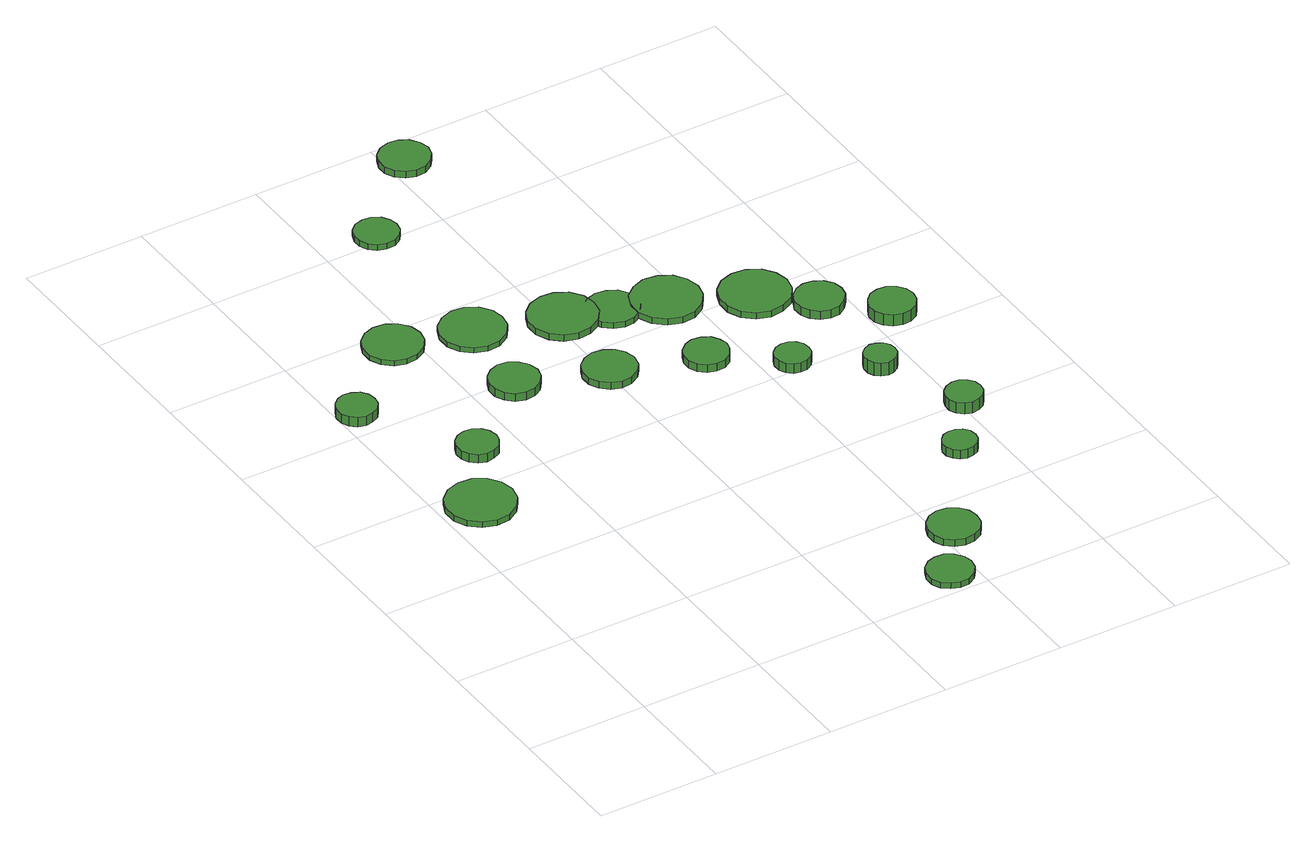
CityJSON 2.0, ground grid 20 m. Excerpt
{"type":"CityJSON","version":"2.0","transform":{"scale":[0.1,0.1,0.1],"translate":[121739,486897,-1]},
"CityObjects":{
"tree1":{"type":"SolitaryVegetationObject","attributes":{"function":"something"},"geometry":[{"type":"MultiSurface","lod":"1","boundaries":[[[0,1,2,3,4,5,6,7,8,9,10,11,12,13,14]],[[15,16,17,18,19,20,21,22,23,24,25,26,27,28,29]],[[0,29,28,1]],[[1,28,27,2]],[[2,27,26,3]],[[3,26,25,4]],[[4,25,24,5]],[[5,24,23,6]],[[6,23,22,7]],[[7,22,21,8]],[[8,21,20,9]],[[9,20,19,10]],[[10,19,18,11]],[[11,18,17,12]],[[12,17,16,13]],[[13,16,15,14]],[[14,15,29,0]]]}]},
"tree2":{"type":"SolitaryVegetationObject","attributes":{"function":"something"},"geometry":[{"type":"MultiSurface","lod":"1","boundaries":[[[30,31,32,33,34,35,36,37,38,39,40,41,42,43,44]],[[45,46,47,48,49,50,51,52,53,54,55,56,57,58,59]],[[30,59,58,31]],[[31,58,57,32]],[[32,57,56,33]],[[33,56,55,34]],[[34,55,54,35]],[[35,54,53,36]],[[36,53,52,37]],[[37,52,51,38]],[[38,51,50,39]],[[39,50,49,40]],[[40,49,48,41]],[[41,48,47,42]],[[42,47,46,43]],[[43,46,45,44]],[[44,45,59,30]]]}]},
"tree3":{"type":"SolitaryVegetationObject","attributes":{"function":"something"},"geometry":[{"type":"MultiSurface","lod":"1","boundaries":[[[60,61,62,63,64,65,66,67,68,69,70,71,72,73,74]],[[75,76,77,78,79,80,81,82,83,84,85,86,87,88,89]],[[60,89,88,61]],[[61,88,87,62]],[[62,87,86,63]],[[63,86,85,64]],[[64,85,84,65]],[[65,84,83,66]],[[66,83,82,67]],[[67,82,81,68]],[[68,81,80,69]],[[69,80,79,70]],[[70,79,78,71]],[[71,78,77,72]],[[72,77,76,73]],[[73,76,75,74]],[[74,75,89,60]]]}]},
"tree4":{"type":"SolitaryVegetationObject","attributes":{"function":"something"},"geometry":[{"type":"MultiSurface","lod":"1","boundaries":[[[90,91,92,93,94,95,96,97,98,99,100,101,102,103,104]],[[105,106,107,108,109,110,111,112,113,114,115,116,117,118,119]],[[90,119,118,91]],[[91,118,117,92]],[[92,117,116,93]],[[93,116,115,94]],[[94,115,114,95]],[[95,114,113,96]],[[96,113,112,97]],[[97,112,111,98]],[[98,111,110,99]],[[99,110,109,100]],[[100,109,108,101]],[[101,108,107,102]],[[102,107,106,103]],[[103,106,105,104]],[[104,105,119,90]]]}]},
"tree5":{"type":"SolitaryVegetationObject","attributes":{"function":"something"},"geometry":[{"type":"MultiSurface","lod":"1","boundaries":[[[120,121,122,123,124,125,126,127,128,129,130,131,132,133,134]],[[135,136,137,138,139,140,141,142,143,144,145,146,147,148,149]],[[120,149,148,121]],[[121,148,147,122]],[[122,147,146,123]],[[123,146,145,124]],[[124,145,144,125]],[[125,144,143,126]],[[126,143,142,127]],[[127,142,141,128]],[[128,141,140,129]],[[129,140,139,130]],[[130,139,138,131]],[[131,138,137,132]],[[132,137,136,133]],[[133,136,135,134]],[[134,135,149,120]]]}]},
"tree6":{"type":"SolitaryVegetationObject","attributes":{"function":"something"}},
"tree7":{"type":"SolitaryVegetationObject","attributes":{"function":"something"},"geometry":[{"type":"MultiSurface","lod":"1","boundaries":[[[150,151,152,153,154,155,156,157,158,159,160,161,162,163,164]],[[165,166,167,168,169,170,171,172,173,174,175,176,177,178,179]],[[150,179,178,151]],[[151,178,177,152]],[[152,177,176,153]],[[153,176,175,154]],[[154,175,174,155]],[[155,174,173,156]],[[156,173,172,157]],[[157,172,171,158]],[[158,171,170,159]],[[159,170,169,160]],[[160,169,168,161]],[[161,168,167,162]],[[162,167,166,163]],[[163,166,165,164]],[[164,165,179,150]]]}]},
"tree8":{"type":"SolitaryVegetationObject","attributes":{"function":"something"},"geometry":[{"type":"MultiSurface","lod":"1","boundaries":[[[180,181,182,183,184,185,186,187,188,189,190,191,192,193,194]],[[195,196,197,198,199,200,201,202,203,204,205,206,207,208,209]],[[180,209,208,181]],[[181,208,207,182]],[[182,207,206,183]],[[183,206,205,184]],[[184,205,204,185]],[[185,204,203,186]],[[186,203,202,187]],[[187,202,201,188]],[[188,201,200,189]],[[189,200,199,190]],[[190,199,198,191]],[[191,198,197,192]],[[192,197,196,193]],[[193,196,195,194]],[[194,195,209,180]]]}]},
"tree9":{"type":"SolitaryVegetationObject","attributes":{"function":"something"},"geometry":[{"type":"MultiSurface","lod":"1","boundaries":[[[210,211,212,213,214,215,216,217,218,219,220,221,222,223,224]],[[225,226,227,228,229,230,231,232,233,234,235,236,237,238,239]],[[210,239,238,211]],[[211,238,237,212]],[[212,237,236,213]],[[213,236,235,214]],[[214,235,234,215]],[[215,234,233,216]],[[216,233,232,217]],[[217,232,231,218]],[[218,231,230,219]],[[219,230,229,220]],[[220,229,228,221]],[[221,228,227,222]],[[222,227,226,223]],[[223,226,225,224]],[[224,225,239,210]]]}]},
"tree10":{"type":"SolitaryVegetationObject","attributes":{"function":"something"}},
"tree11":{"type":"SolitaryVegetationObject","attributes":{"function":"something"},"geometry":[{"type":"MultiSurface","lod":"1","boundaries":[[[240,241,242,243,244,245,246,247,248,249,250,251,252,253,254]],[[255,256,257,258,259,260,261,262,263,264,265,266,267,268,269]],[[240,269,268,241]],[[241,268,267,242]],[[242,267,266,243]],[[243,266,265,244]],[[244,265,264,245]],[[245,264,263,246]],[[246,263,262,247]],[[247,262,261,248]],[[248,261,260,249]],[[249,260,259,250]],[[250,259,258,251]],[[251,258,257,252]],[[252,257,256,253]],[[253,256,255,254]],[[254,255,269,240]]]}]},
"tree12":{"type":"SolitaryVegetationObject","attributes":{"function":"something"},"geometry":[{"type":"MultiSurface","lod":"1","boundaries":[[[270,271,272,273,274,275,276,277,278,279,280,281,282,283,284]],[[285,286,287,288,289,290,291,292,293,294,295,296,297,298,299]],[[270,299,298,271]],[[271,298,297,272]],[[272,297,296,273]],[[273,296,295,274]],[[274,295,294,275]],[[275,294,293,276]],[[276,293,292,277]],[[277,292,291,278]],[[278,291,290,279]],[[279,290,289,280]],[[280,289,288,281]],[[281,288,287,282]],[[282,287,286,283]],[[283,286,285,284]],[[284,285,299,270]]]}]},
"tree13":{"type":"SolitaryVegetationObject","attributes":{"function":"something"},"geometry":[{"type":"MultiSurface","lod":"1","boundaries":[[[300,301,302,303,304,305,306,307,308,309,310,311,312,313,314]],[[315,316,317,318,319,320,321,322,323,324,325,326,327,328,329]],[[300,329,328,301]],[[301,328,327,302]],[[302,327,326,303]],[[303,326,325,304]],[[304,325,324,305]],[[305,324,323,306]],[[306,323,322,307]],[[307,322,321,308]],[[308,321,320,309]],[[309,320,319,310]],[[310,319,318,311]],[[311,318,317,312]],[[312,317,316,313]],[[313,316,315,314]],[[314,315,329,300]]]}]},
"tree14":{"type":"SolitaryVegetationObject","attributes":{"function":"something"}},
"tree15":{"type":"SolitaryVegetationObject","attributes":{"function":"something"},"geometry":[{"type":"MultiSurface","lod":"1","boundaries":[[[330,331,332,333,334,335,336,337,338,339,340,341,342,343,344]],[[345,346,347,348,349,350,351,352,353,354,355,356,357,358,359]],[[330,359,358,331]],[[331,358,357,332]],[[332,357,356,333]],[[333,356,355,334]],[[334,355,354,335]],[[335,354,353,336]],[[336,353,352,337]],[[337,352,351,338]],[[338,351,350,339]],[[339,350,349,340]],[[340,349,348,341]],[[341,348,347,342]],[[342,347,346,343]],[[343,346,345,344]],[[344,345,359,330]]]}]},
"tree16":{"type":"SolitaryVegetationObject","attributes":{"function":"something"},"geometry":[{"type":"MultiSurface","lod":"1","boundaries":[[[360,361,362,363,364,365,366,367,368,369,370,371,372,373,374]],[[375,376,377,378,379,380,381,382,383,384,385,386,387,388,389]],[[360,389,388,361]],[[361,388,387,362]],[[362,387,386,363]],[[363,386,385,364]],[[364,385,384,365]],[[365,384,383,366]],[[366,383,382,367]],[[367,382,381,368]],[[368,381,380,369]],[[369,380,379,370]],[[370,379,378,371]],[[371,378,377,372]],[[372,377,376,373]],[[373,376,375,374]],[[374,375,389,360]]]}]},
"tree17":{"type":"SolitaryVegetationObject","attributes":{"function":"something"}},
"tree18":{"type":"SolitaryVegetationObject","attributes":{"function":"something"}},
"tree19":{"type":"SolitaryVegetationObject","attributes":{"function":"something"},"geometry":[{"type":"MultiSurface","lod":"1","boundaries":[[[390,391,392,393,394,395,396,397,398,399,400,401,402,403,404]],[[405,406,407,408,409,410,411,412,413,414,415,416,417,418,419]],[[390,419,418,391]],[[391,418,417,392]],[[392,417,416,393]],[[393,416,415,394]],[[394,415,414,395]],[[395,414,413,396]],[[396,413,412,397]],[[397,412,411,398]],[[398,411,410,399]],[[399,410,409,400]],[[400,409,408,401]],[[401,408,407,402]],[[402,407,406,403]],[[403,406,405,404]],[[404,405,419,390]]]}]},
"tree20":{"type":"SolitaryVegetationObject","attributes":{"function":"something"},"geometry":[{"type":"MultiSurface","lod":"1","boundaries":[[[420,421,422,423,424,425,426,427,428,429,430,431,432,433,434]],[[435,436,437,438,439,440,441,442,443,444,445,446,447,448,449]],[[420,449,448,421]],[[421,448,447,422]],[[422,447,446,423]],[[423,446,445,424]],[[424,445,444,425]],[[425,444,443,426]],[[426,443,442,427]],[[427,442,441,428]],[[428,441,440,429]],[[429,440,439,430]],[[430,439,438,431]],[[431,438,437,432]],[[432,437,436,433]],[[433,436,435,434]],[[434,435,449,420]]]}]},
"tree21":{"type":"SolitaryVegetationObject","attributes":{"function":"something"},"geometry":[{"type":"MultiSurface","lod":"1","boundaries":[[[450,451,452,453,454,455,456,457,458,459,460,461,462,463,464]],[[465,466,467,468,469,470,471,472,473,474,475,476,477,478,479]],[[450,479,478,451]],[[451,478,477,452]],[[452,477,476,453]],[[453,476,475,454]],[[454,475,474,455]],[[455,474,473,456]],[[456,473,472,457]],[[457,472,471,458]],[[458,471,470,459]],[[459,470,469,460]],[[460,469,468,461]],[[461,468,467,462]],[[462,467,466,463]],[[463,466,465,464]],[[464,465,479,450]]]}]},
"tree22":{"type":"SolitaryVegetationObject","attributes":{"function":"something"},"geometry":[{"type":"MultiSurface","lod":"1","boundaries":[[[480,481,482,483,484,485,486,487,488,489,490,491,492,493,494]],[[495,496,497,498,499,500,501,502,503,504,505,506,507,508,509]],[[480,509,508,481]],[[481,508,507,482]],[[482,507,506,483]],[[483,506,505,484]],[[484,505,504,485]],[[485,504,503,486]],[[486,503,502,487]],[[487,502,501,488]],[[488,501,500,489]],[[489,500,499,490]],[[490,499,498,491]],[[491,498,497,492]],[[492,497,496,493]],[[493,496,495,494]],[[494,495,509,480]]]}]},
"tree23":{"type":"SolitaryVegetationObject","attributes":{"function":"something"},"geometry":[{"type":"MultiSurface","lod":"1","boundaries":[[[510,511,512,513,514,515,516,517,518,519,520,521,522,523,524]],[[525,526,527,528,529,530,531,532,533,534,535,536,537,538,539]],[[510,539,538,511]],[[511,538,537,512]],[[512,537,536,513]],[[513,536,535,514]],[[514,535,534,515]],[[515,534,533,516]],[[516,533,532,517]],[[517,532,531,518]],[[518,531,530,519]],[[519,530,529,520]],[[520,529,528,521]],[[521,528,527,522]],[[522,527,526,523]],[[523,526,525,524]],[[524,525,539,510]]]}]},
"tree24":{"type":"SolitaryVegetationObject","attributes":{"function":"something"},"geometry":[{"type":"MultiSurface","lod":"1","boundaries":[[[540,541,542,543,544,545,546,547,548,549,550,551,552,553,554]],[[555,556,557,558,559,560,561,562,563,564,565,566,567,568,569]],[[540,569,568,541]],[[541,568,567,542]],[[542,567,566,543]],[[543,566,565,544]],[[544,565,564,545]],[[545,564,563,546]],[[546,563,562,547]],[[547,562,561,548]],[[548,561,560,549]],[[549,560,559,550]],[[550,559,558,551]],[[551,558,557,552]],[[552,557,556,553]],[[553,556,555,554]],[[554,555,569,540]]]}]},
"tree25":{"type":"SolitaryVegetationObject","attributes":{"function":"something"},"geometry":[{"type":"MultiSurface","lod":"1","boundaries":[[[570,571,572,573,574,575,576,577,578,579,580,581,582,583,584]],[[585,586,587,588,589,590,591,592,593,594,595,596,597,598,599]],[[570,599,598,571]],[[571,598,597,572]],[[572,597,596,573]],[[573,596,595,574]],[[574,595,594,575]],[[575,594,593,576]],[[576,593,592,577]],[[577,592,591,578]],[[578,591,590,579]],[[579,590,589,580]],[[580,589,588,581]],[[581,588,587,582]],[[582,587,586,583]],[[583,586,585,584]],[[584,585,599,570]]]}]},
"tree26":{"type":"SolitaryVegetationObject","attributes":{"function":"something"},"geometry":[{"type":"MultiSurface","lod":"1","boundaries":[[[600,601,602,603,604,605,606,607,608,609,610,611,612,613,614]],[[615,616,617,618,619,620,621,622,623,624,625,626,627,628,629]],[[600,629,628,601]],[[601,628,627,602]],[[602,627,626,603]],[[603,626,625,604]],[[604,625,624,605]],[[605,624,623,606]],[[606,623,622,607]],[[607,622,621,608]],[[608,621,620,609]],[[609,620,619,610]],[[610,619,618,611]],[[611,618,617,612]],[[612,617,616,613]],[[613,616,615,614]],[[614,615,629,600]]]}]},
"tree27":{"type":"SolitaryVegetationObject","attributes":{"function":"something"},"geometry":[{"type":"MultiSurface","lod":"1","boundaries":[[[630,631,632,633,634,635,636,637,638,639,640,641,642,643,644]],[[645,646,647,648,649,650,651,652,653,654,655,656,657,658,659]],[[630,659,658,631]],[[631,658,657,632]],[[632,657,656,633]],[[633,656,655,634]],[[634,655,654,635]],[[635,654,653,636]],[[636,653,652,637]],[[637,652,651,638]],[[638,651,650,639]],[[639,650,649,640]],[[640,649,648,641]],[[641,648,647,642]],[[642,647,646,643]],[[643,646,645,644]],[[644,645,659,630]]]}]},
"tree28":{"type":"SolitaryVegetationObject","attributes":{"function":"something"}},
"tree29":{"type":"SolitaryVegetationObject","attributes":{"function":"something"}},
"tree30":{"type":"SolitaryVegetationObject","attributes":{"function":"something"}},
"tree31":{"type":"SolitaryVegetationObject","attributes":{"function":"something"}},
"tree32":{"type":"SolitaryVegetationObject","attributes":{"function":"something"}},
"tree33":{"type":"SolitaryVegetationObject","attributes":{"function":"something"}},
"tree34":{"type":"SolitaryVegetationObject","attributes":{"function":"something"}},
"tree35":{"type":"SolitaryVegetationObject","attributes":{"function":"something"}},
"tree36":{"type":"SolitaryVegetationObject","attributes":{"function":"something"}},
"tree37":{"type":"SolitaryVegetationObject","attributes":{"function":"something"}},
"tree38":{"type":"SolitaryVegetationObject","attributes":{"function":"something"}},
"tree39":{"type":"SolitaryVegetationObject","attributes":{"function":"something"}}
},
"vertices":[
[119,556,16],[114,579,16],[101,597,16],[81,609,16],[58,611,16],[36,604,16],[19,589,16],[9,568,16],[9,544,16],[19,523,16],[36,508,16],[58,501,16],[81,503,16],[101,515,16],[114,533,16],[114,533,6],[101,515,6],[81,503,6],[58,501,6],[36,508,6],[19,523,6],[9,544,6],[9,568,6],[19,589,6],[36,604,6],[58,611,6],[81,609,6],[101,597,6],[114,579,6],[119,556,6],
[63,850,22],[61,863,22],[53,874,22],[41,880,22],[28,882,22],[16,878,22],[6,869,22],[0,857,22],[0,843,22],[6,831,22],[16,822,22],[28,818,22],[41,820,22],[53,826,22],[61,837,22],[61,837,5],[53,826,5],[41,820,5],[28,818,5],[16,822,5],[6,831,5],[0,843,5],[0,857,5],[6,869,5],[16,878,5],[28,882,5],[41,880,5],[53,874,5],[61,863,5],[63,850,5],
[168,679,20],[165,693,20],[157,704,20],[145,711,20],[131,712,20],[118,708,20],[108,699,20],[102,686,20],[102,672,20],[108,660,20],[118,650,20],[131,646,20],[145,648,20],[157,654,20],[165,666,20],[165,666,5],[157,654,5],[145,648,5],[131,646,5],[118,650,5],[108,660,5],[102,672,5],[102,686,5],[108,699,5],[118,708,5],[131,712,5],[145,711,5],[157,704,5],[165,693,5],[168,679,5],
[214,965,14],[210,984,14],[198,1000,14],[181,1010,14],[161,1012,14],[143,1006,14],[128,993,14],[120,975,14],[120,955,14],[128,937,14],[143,924,14],[161,918,14],[181,920,14],[198,930,14],[210,946,14],[210,946,5],[198,930,5],[181,920,5],[161,918,5],[143,924,5],[128,937,5],[120,955,5],[120,975,5],[128,993,5],[143,1006,5],[161,1012,5],[181,1010,5],[198,1000,5],[210,984,5],[214,965,5],
[308,788,19],[304,805,19],[294,818,19],[280,827,19],[263,829,19],[247,823,19],[235,812,19],[228,797,19],[228,780,19],[235,765,19],[247,753,19],[263,748,19],[280,750,19],[294,758,19],[304,772,19],[304,772,5],[294,758,5],[280,750,5],[263,748,5],[247,753,5],[235,765,5],[228,780,5],[228,797,5],[235,812,5],[247,823,5],[263,829,5],[280,827,5],[294,818,5],[304,805,5],[308,788,5],
[338,934,14],[334,955,14],[321,973,14],[302,984,14],[281,986,14],[260,979,14],[244,965,14],[235,945,14],[235,923,14],[244,903,14],[260,889,14],[281,882,14],[302,884,14],[321,895,14],[334,913,14],[334,913,5],[321,895,5],[302,884,5],[281,882,5],[260,889,5],[244,903,5],[235,923,5],[235,945,5],[244,965,5],[260,979,5],[281,986,5],[302,984,5],[321,973,5],[334,955,5],[338,934,5],
[597,42,16],[594,57,16],[584,70,16],[571,78,16],[555,79,16],[541,74,16],[529,64,16],[523,50,16],[523,34,16],[529,20,16],[541,10,16],[555,5,16],[571,6,16],[584,14,16],[594,27,16],[594,27,6],[584,14,6],[571,6,6],[555,5,6],[541,10,6],[529,20,6],[523,34,6],[523,50,6],[529,64,6],[541,74,6],[555,79,6],[571,78,6],[584,70,6],[594,57,6],[597,42,6],
[447,741,17],[443,758,17],[433,772,17],[417,781,17],[399,783,17],[383,778,17],[369,766,17],[362,750,17],[362,732,17],[369,716,17],[383,704,17],[399,698,17],[417,700,17],[433,709,17],[443,723,17],[443,723,5],[433,709,5],[417,700,5],[399,698,5],[383,704,5],[369,716,5],[362,732,5],[362,750,5],[369,766,5],[383,778,5],[399,783,5],[417,781,5],[433,772,5],[443,758,5],[447,741,5],
[327,1211,18],[324,1225,18],[316,1237,18],[303,1245,18],[288,1246,18],[274,1242,18],[263,1232,18],[257,1218,18],[257,1204,18],[263,1190,18],[274,1180,18],[288,1176,18],[303,1177,18],[316,1185,18],[324,1197,18],[324,1197,8],[316,1185,8],[303,1177,8],[288,1176,8],[274,1180,8],[263,1190,8],[257,1204,8],[257,1218,8],[263,1232,8],[274,1242,8],[288,1246,8],[303,1245,8],[316,1237,8],[324,1225,8],[327,1211,8],
[664,134,17],[661,151,17],[651,164,17],[636,173,17],[619,175,17],[603,170,17],[590,158,17],[583,142,17],[583,125,17],[590,110,17],[603,98,17],[619,93,17],[636,95,17],[651,103,17],[661,117,17],[661,117,5],[651,103,5],[636,95,5],[619,93,5],[603,98,5],[590,110,5],[583,125,5],[583,142,5],[590,158,5],[603,170,5],[619,175,5],[636,173,5],[651,164,5],[661,151,5],[664,134,5],
[471,892,15],[467,914,15],[453,933,15],[433,944,15],[411,946,15],[389,939,15],[372,924,15],[363,903,15],[363,881,15],[372,860,15],[389,845,15],[411,838,15],[433,840,15],[453,851,15],[467,870,15],[467,870,4],[453,851,4],[433,840,4],[411,838,4],[389,845,4],[372,860,4],[363,881,4],[363,903,4],[372,924,4],[389,939,4],[411,946,4],[433,944,4],[453,933,4],[467,914,4],[471,892,4],
[532,869,14],[528,886,14],[518,901,14],[502,909,14],[485,911,14],[468,906,14],[455,894,14],[448,878,14],[448,860,14],[455,844,14],[468,833,14],[485,827,14],[502,829,14],[518,838,14],[528,852,14],[528,852,4],[518,838,4],[502,829,4],[485,827,4],[468,833,4],[455,844,4],[448,860,4],[448,878,4],[455,894,4],[468,906,4],[485,911,4],[502,909,4],[518,901,4],[528,886,4],[532,869,4],
[580,695,19],[576,710,19],[568,722,19],[555,729,19],[540,731,19],[526,726,19],[515,716,19],[509,703,19],[509,688,19],[515,674,19],[526,664,19],[540,660,19],[555,661,19],[568,669,19],[576,681,19],[576,681,5],[568,669,5],[555,661,5],[540,660,5],[526,664,5],[515,674,5],[509,688,5],[509,703,5],[515,716,5],[526,726,5],[540,731,5],[555,729,5],[568,722,5],[576,710,5],[580,695,5],
[623,845,16],[618,868,16],[605,887,16],[585,898,16],[562,901,16],[540,893,16],[522,878,16],[513,857,16],[513,834,16],[522,813,16],[540,797,16],[562,790,16],[585,792,16],[605,804,16],[618,823,16],[618,823,5],[605,804,5],[585,792,5],[562,790,5],[540,797,5],[522,813,5],[513,834,5],[513,857,5],[522,878,5],[540,893,5],[562,901,5],[585,898,5],[605,887,5],[618,868,5],[623,845,5],
[466,1346,22],[462,1362,22],[452,1376,22],[438,1384,22],[421,1386,22],[405,1381,22],[392,1370,22],[385,1354,22],[385,1337,22],[392,1322,22],[405,1311,22],[421,1305,22],[438,1307,22],[452,1316,22],[462,1329,22],[462,1329,10],[452,1316,10],[438,1307,10],[421,1305,10],[405,1311,10],[392,1322,10],[385,1337,10],[385,1354,10],[392,1370,10],[405,1381,10],[421,1386,10],[438,1384,10],[452,1376,10],[462,1362,10],[466,1346,10],
[768,304,21],[766,316,21],[759,325,21],[749,330,21],[738,331,21],[727,328,21],[719,320,21],[714,310,21],[714,299,21],[719,289,21],[727,281,21],[738,278,21],[749,279,21],[759,284,21],[766,293,21],[766,293,5],[759,284,5],[749,279,5],[738,278,5],[727,281,5],[719,289,5],[714,299,5],[714,310,5],[719,320,5],[727,328,5],[738,331,5],[749,330,5],[759,325,5],[766,316,5],[768,304,5],
[675,620,22],[673,632,22],[666,641,22],[656,647,22],[644,648,22],[633,645,22],[624,637,22],[619,626,22],[619,614,22],[624,603,22],[633,595,22],[644,592,22],[656,593,22],[666,599,22],[673,608,22],[673,608,5],[666,599,5],[656,593,5],[644,592,5],[633,595,5],[624,603,5],[619,614,5],[619,626,5],[624,637,5],[633,645,5],[644,648,5],[656,647,5],[666,641,5],[673,632,5],[675,620,5],
[777,543,29],[775,553,29],[769,562,29],[759,567,29],[749,569,29],[738,565,29],[730,558,29],[726,548,29],[726,537,29],[730,527,29],[738,520,29],[749,516,29],[759,518,29],[769,523,29],[775,532,29],[775,532,6],[769,523,6],[759,518,6],[749,516,6],[738,520,6],[730,527,6],[726,537,6],[726,548,6],[730,558,6],[738,565,6],[749,569,6],[759,567,6],[769,562,6],[775,553,6],[777,543,6],
[742,788,17],[737,810,17],[724,829,17],[703,841,17],[680,843,17],[658,836,17],[641,821,17],[632,799,17],[632,776,17],[641,755,17],[658,739,17],[680,732,17],[703,735,17],[724,746,17],[737,765,17],[737,765,6],[724,746,6],[703,735,6],[680,732,6],[658,739,6],[641,755,6],[632,776,6],[632,799,6],[641,821,6],[658,836,6],[680,843,6],[703,841,6],[724,829,6],[737,810,6],[742,788,6],
[836,399,26],[834,411,26],[827,420,26],[816,427,26],[804,428,26],[792,424,26],[783,416,26],[778,405,26],[778,393,26],[783,381,26],[792,373,26],[804,369,26],[816,371,26],[827,377,26],[834,387,26],[834,387,6],[827,377,6],[816,371,6],[804,369,6],[792,373,6],[783,381,6],[778,393,6],[778,405,6],[783,416,6],[792,424,6],[804,428,6],[816,427,6],[827,420,6],[834,411,6],[836,399,6],
[796,722,21],[793,738,21],[783,751,21],[769,759,21],[753,761,21],[738,756,21],[726,745,21],[719,730,21],[719,713,21],[726,699,21],[738,688,21],[753,683,21],[769,684,21],[783,693,21],[793,706,21],[793,706,6],[783,693,6],[769,684,6],[753,683,6],[738,688,6],[726,699,6],[719,713,6],[719,730,6],[726,745,6],[738,756,6],[753,761,6],[769,759,6],[783,751,6],[793,738,6],[796,722,6],
[875,649,26],[872,664,26],[863,676,26],[850,684,26],[835,685,26],[820,681,26],[809,670,26],[802,656,26],[802,641,26],[809,627,26],[820,617,26],[835,612,26],[850,614,26],[863,621,26],[872,634,26],[872,634,6],[863,621,6],[850,614,6],[835,612,6],[820,617,6],[809,627,6],[802,641,6],[802,656,6],[809,670,6],[820,681,6],[835,685,6],[850,684,6],[863,676,6],[872,664,6],[875,649,6]
]}
